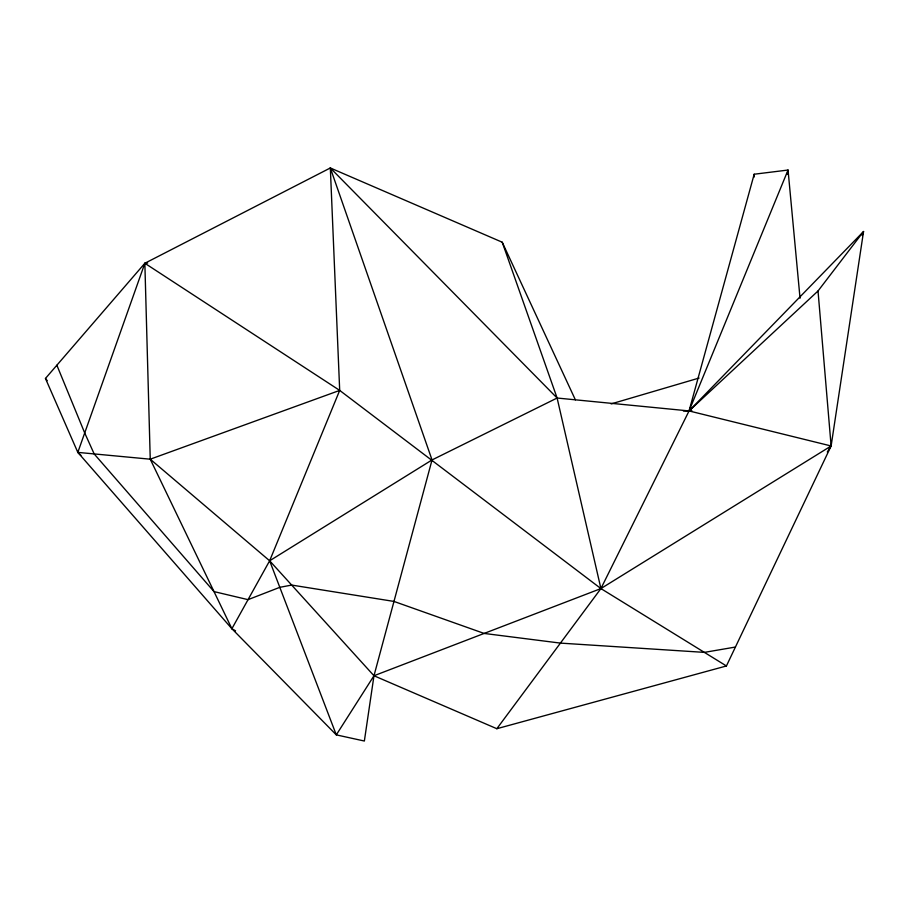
<?xml version="1.0" encoding="UTF-8"?>
<svg xmlns="http://www.w3.org/2000/svg" width="909" height="909" viewBox="0 0 909 909"><rect width="100%" height="100%" fill="white"/><g stroke="black" fill="none" stroke-linecap="round" stroke-linejoin="round"><path stroke-width="1.36" d="M496.837 728.711L726.416 665.967L831.121 445.978L863.55 231.5L689.056 410.936L600.917 588.577L496.837 728.711L373.974 675.751L269.643 560.785L150.246 459.193L77.822 452.387L45.45 378.451L144.849 263.269L330.331 167.972L502.222 242.214L575.386 399.846M787.319 174.244L788.046 170.04L754.186 174.221L689.056 410.936L683.386 411.027M862.232 235.533L863.55 231.5L818.02 290.982L689.056 410.936L557.115 398.028L432.036 459.943L269.643 560.785L231.886 628.721L336.296 734.87L364.361 741.028L373.974 675.751L432.036 459.943L330.331 167.972L557.115 398.028L600.917 588.577L726.416 665.967M235.556 630.823L231.886 628.721L77.822 452.387L144.849 263.269L147.656 263.076M330.331 167.972L339.693 390.404L269.643 560.785L336.296 734.87L373.974 675.751L600.917 588.577L831.121 445.978L818.02 290.982M827.292 451.943L831.121 445.978L689.056 410.936L788.046 170.04L800.045 298.243M828.974 447.762L831.121 445.978M231.886 628.721L150.246 459.193L339.693 390.404L600.917 588.577M611.121 403.914L699.101 378.042M735.426 647.049L704.384 652.378L560.41 643.106L484.145 633.437L393.972 601.428L291.675 585.066L279.802 587.328L248.043 599.656L214.013 591.6L94.161 453.921L84.707 432.957L56.869 365.213M689.056 410.936L691.851 410.618M339.693 390.404L144.849 263.269L150.246 459.193M77.822 452.387L80.912 455.307M45.45 378.451L47.234 380.655M502.222 242.214L557.115 398.028M754.186 174.221L754.186 177.039"/></g></svg>
